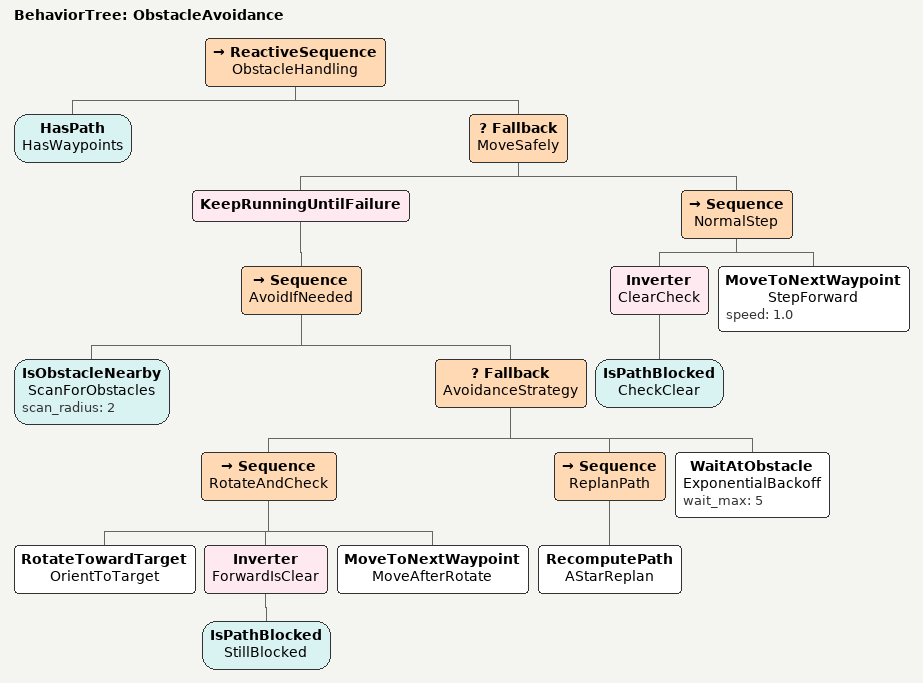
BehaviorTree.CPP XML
<?xml version="1.0" encoding="UTF-8"?>

<root BTCPP_format="4">

  <BehaviorTree ID="ObstacleAvoidance">

    <ReactiveSequence name="ObstacleHandling">

      <HasPath name="HasWaypoints"/>

      <Fallback name="MoveSafely">

        <!-- Priority 1: Obstacle avoidance loop -->
        <KeepRunningUntilFailure>
          <Sequence name="AvoidIfNeeded">

            <!-- Scan for obstacles within 2 cells -->
            <IsObstacleNearby name="ScanForObstacles" scan_radius="2"/>

            <!-- Obstacle detected — choose avoidance strategy -->
            <Fallback name="AvoidanceStrategy">

              <!-- Strategy A: Rotate and check if forward is clear -->
              <Sequence name="RotateAndCheck">
                <RotateTowardTarget name="OrientToTarget"/>

                <!-- Is forward clear? Invert the "blocked" check -->
                <Inverter name="ForwardIsClear">
                  <IsPathBlocked name="StillBlocked"/>
                </Inverter>

                <MoveToNextWaypoint name="MoveAfterRotate"/>
              </Sequence>

              <!-- Strategy B: Dynamic A* replanning -->
              <Sequence name="ReplanPath">
                <RecomputePath name="AStarReplan"/>
              </Sequence>

              <!-- Strategy C: Wait with exponential backoff -->
              <WaitAtObstacle name="ExponentialBackoff" wait_max="5"/>

            </Fallback>

          </Sequence>
        </KeepRunningUntilFailure>

        <!-- Priority 2: Normal step-by-step movement (path clear) -->
        <Sequence name="NormalStep">
          <Inverter name="ClearCheck">
            <IsPathBlocked name="CheckClear"/>
          </Inverter>
          <MoveToNextWaypoint name="StepForward" speed="1.0"/>
        </Sequence>

      </Fallback>

    </ReactiveSequence>

  </BehaviorTree>

</root>
